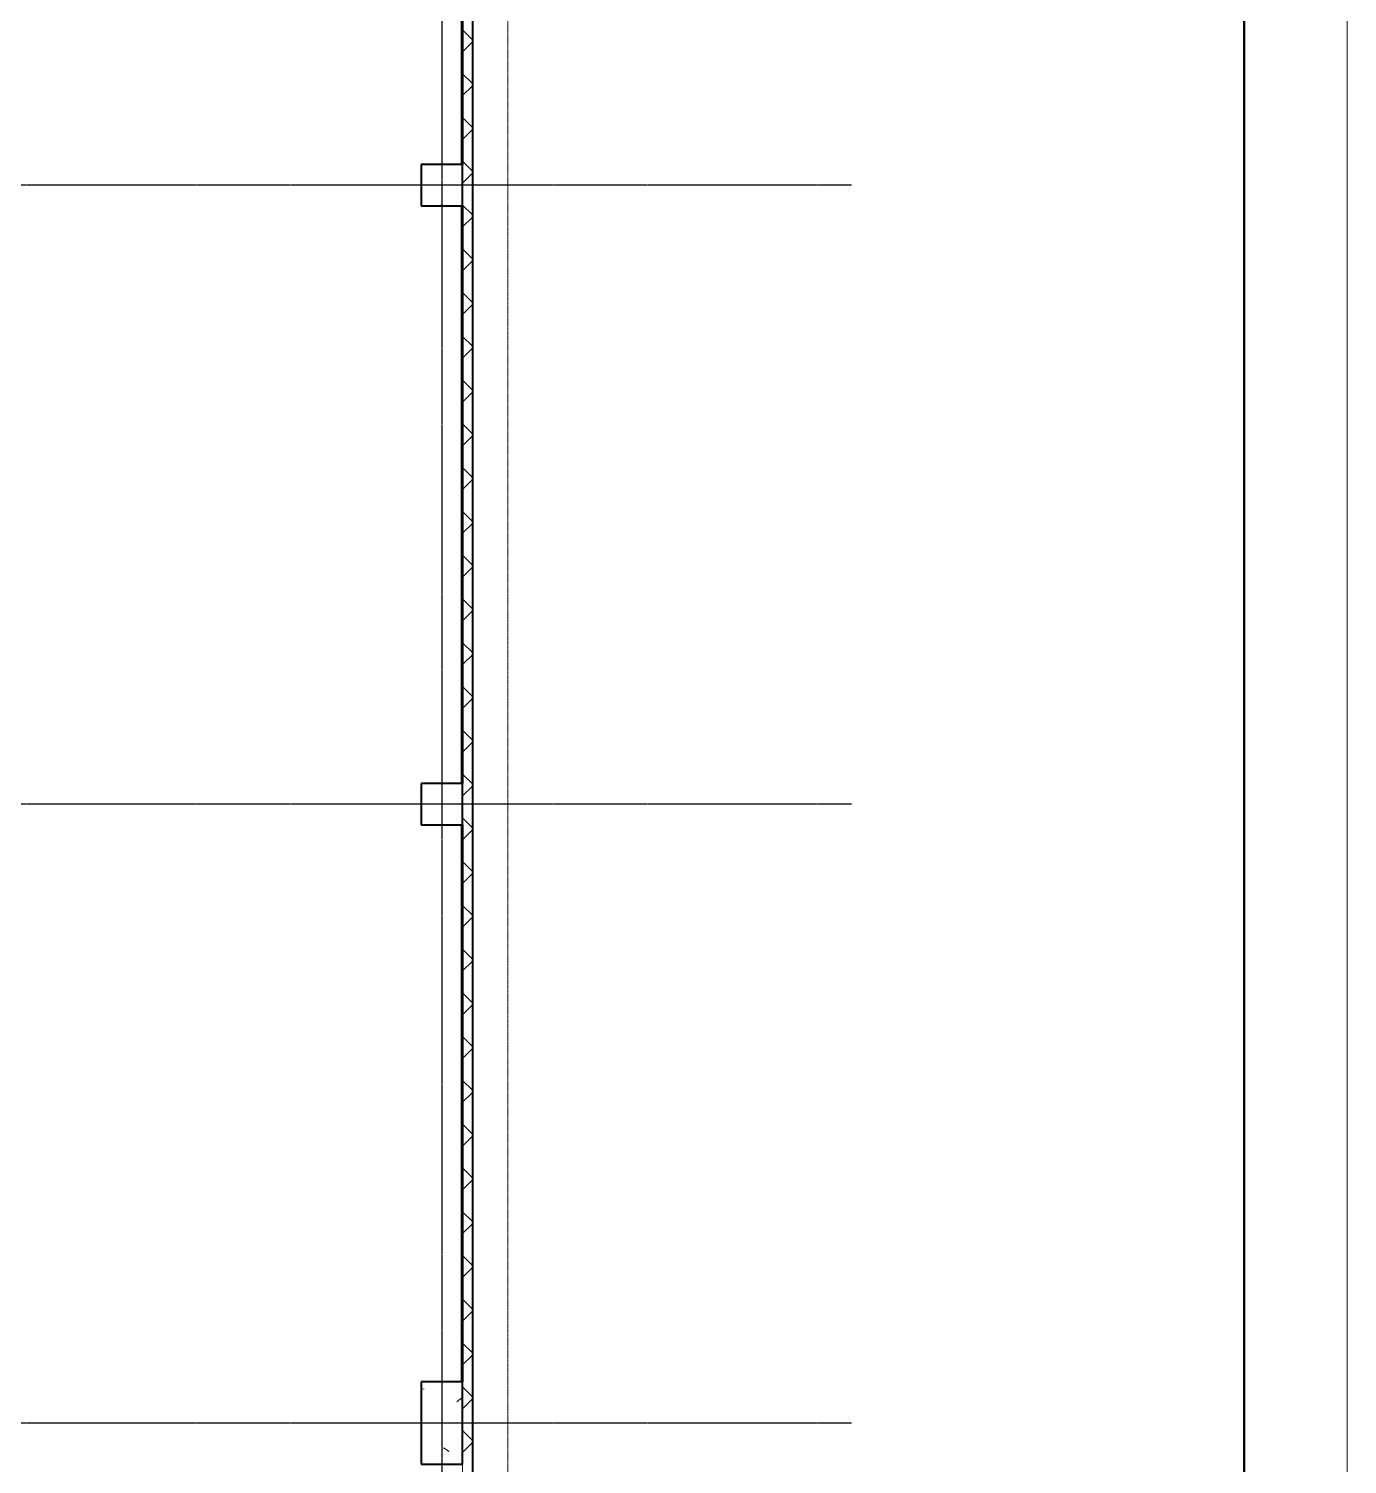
# Model space of a CAD drawing. Header units: millimetres. Extents: x 2140 to 223837, y 2113 to 170313.
# Drawn here: x 108158 to 120940, y 83358 to 97273 of the extents above; entities that cross this region are included whole.
import ezdxf

# ---------------------------------------------------------------- set-up
doc = ezdxf.new("R2010")
doc.units = ezdxf.units.MM
doc.linetypes.add('ADSK_Штриховая_ш3 п1_5', pattern=[4.5, 3, -1.5])
doc.linetypes.add('Линия сетки', pattern=[22.225, 12.7, -3.175, 3.175, -3.175])
for name, color, linetype, lineweight in [('G-ANNO-TTLB', 7, 'Continuous', 30), ('G-ANNO-TTLB-THIN', 7, 'Continuous', 20), ('S-COLS', 7, 'Continuous', 18)]:
    doc.layers.add(name, color=color, linetype=linetype, lineweight=lineweight)
doc.layers.add('Стены', color=7, linetype='Continuous')

# ---------------------------------------------------------------- blocks, each defined once
blk = doc.blocks.new('_Лист АР - А1К-736802-План на отм_ 0_000')
at = {"layer": 'G-ANNO-TTLB', "lineweight": 50}
blk.add_line((-197, -143.5), (-197, 687.5), dxfattribs=at)
at = {"layer": 'G-ANNO-TTLB-THIN'}
blk.add_line((-192, 692.5), (-192, -148.5), dxfattribs=at)
blk = doc.blocks.new('Сборный железобетон-Колонна 1 - 800x400-V29-В_АР_ПЭ_01 Этаж')
at = {"layer": 'S-COLS', "lineweight": 9}
h = blk.add_hatch(dxfattribs=at)
h.set_pattern_fill('FP_30', color=256, style=0, pattern_type=2)
h.set_pattern_definition([(320, (847.8, 48276.9), (-127.512, -1457.472), [152.4, -1676.4]), (265, (847.8, 48276.9), (1528.454, 281.942), [121.92, -1341.12]), (10.451, (837.2, 48155.4), (1400.933, -1175.54), [129.52, -1424.72]), (316.184, (1254.2, 48276.9), (-336.34, -2168.63), [228.6, -2514.6]), (6.636, (1226.2, 48096.2), (1979.42, -1899.22), [194.28, -2137.08]), (261.184, (1254.2, 48277), (1979.4, -1899.24), [182.88, -2011.68]), (291, (1152.6, 48073.7), (-818.121, -1212.915), [152.4, -1676.4]), (236, (1152.6, 48073.7), (1473.504, -494.417), [121.92, -1341.12]), (341.451, (1084.4, 47972.6), (655.37, -1707.337), [129.52, -1424.72]), (307.5, (847.8, 48276.9), (676.44, -24.7094), [67.056, -1257.808, 67.056, -2640.584]), (307.5, (847.8, 48276.9), (676.44, -24.7094), [-1391.92, -1294.384, 67.056, -1279.144]), (277.5, (847.8, 48276.9), (801.444, -534.558), [67.056, -709.168, 67.056, -1227.328, -513.08]), (277.5, (847.8, 48276.9), (801.444, -534.558), [-2070.608, 67.056, -446.024]), (237.5, (847.8, 48730.04), (-45.831, -1084.7275), [67.056, -440.944, 67.056, -1517.904, -2103.12]), (237.5, (847.8, 48730.04), (-45.831, -1084.7275), [-2092.96, 67.056, -2036.064]), (227.5, (847.8, 48933.2), (203.414, -1185.035), [67.056, -593.344, 67.056, -985.52, -1493.52]), (227.5, (847.8, 48933.2), (203.414, -1185.035), [-1712.976, 67.056, -1426.464])])
h.paths.add_polyline_path([(-425, 225), (-425, -175), (375, -175), (375, 225)], flags=0)
at = {"layer": 'S-COLS', "lineweight": 40}
for p, q in [((375, 225), (-425, 225)), ((-425, 225), (-425, 215)), ((-425, 215), (-425, -165)), ((375, 215), (375, 225)), ((375, -165), (375, 215)), ((-425, -165), (-425, -175)), ((-425, -175), (375, -175)), ((375, -175), (375, -165))]:
    blk.add_line(p, q, dxfattribs=at)
blk = doc.blocks.new('Сборный железобетон-Колонна квадратного сечения - 400x400-V61-В_АР_ПЭ_01 Этаж')
at = {"layer": 'S-COLS', "lineweight": 9}
h = blk.add_hatch(dxfattribs=at)
h.set_pattern_fill('FP_62', color=256, style=0, pattern_type=2)
h.set_pattern_definition([(50, (-48276.9, -11102.2), (1457.472, -127.512), [152.4, -1676.4]), (355, (-48276.9, -11102.2), (-281.942, 1528.454), [121.92, -1341.12]), (100.451, (-48155.4, -11112.8), (1175.54, 1400.933), [129.52, -1424.72]), (46.184, (-48276.9, -10695.8), (2168.63, -336.34), [228.6, -2514.6]), (96.636, (-48096.2, -10723.8), (1899.22, 1979.42), [194.28, -2137.08]), (351.184, (-48277, -10695.8), (1899.24, 1979.4), [182.88, -2011.68]), (21, (-48073.7, -10797.4), (1212.915, -818.121), [152.4, -1676.4]), (326, (-48073.7, -10797.4), (494.417, 1473.504), [121.92, -1341.12]), (71.451, (-47972.6, -10865.6), (1707.337, 655.37), [129.52, -1424.72]), (37.5, (-48276.9, -11102.2), (24.7094, 676.44), [67.056, -1257.808, 67.056, -2640.584]), (37.5, (-48276.9, -11102.2), (24.7094, 676.44), [-1391.92, -1294.384, 67.056, -1279.144]), (7.5, (-48276.9, -11102.2), (534.558, 801.444), [67.056, -709.168, 67.056, -1740.408]), (7.5, (-48276.9, -11102.2), (534.558, 801.444), [-843.28, -1227.328, 67.056, -446.024]), (327.5, (-48730.04, -11102.2), (1084.7275, -45.831), [67.056, -440.944, 67.056, -3621.024]), (327.5, (-48730.04, -11102.2), (1084.7275, -45.831), [-575.056, -1517.904, 67.056, -2036.064]), (317.5, (-48933.2, -11102.2), (1185.035, 203.414), [67.056, -593.344, 67.056, -2479.04]), (317.5, (-48933.2, -11102.2), (1185.035, 203.414), [-727.456, -985.52, 67.056, -1426.464])])
h.paths.add_polyline_path([(-225, -175), (175, -175), (173, 225), (-225, 225)], flags=0)
at = {"layer": 'S-COLS', "lineweight": 40}
for p, q in [((-223, 225), (-225, 225)), ((-225, 225), (-225, -175)), ((173, 225), (-223, 225)), ((175, 225), (173, 225)), ((175, -175), (175, 225)), ((-225, -175), (-223, -175)), ((-223, -175), (173, -175)), ((173, -175), (175, -175))]:
    blk.add_line(p, q, dxfattribs=at)
blk = doc.blocks.new('Сборный железобетон-Колонна квадратного сечения - 400x400-V117-В_АР_ПЭ_01 Этаж')
at = {"layer": 'S-COLS', "lineweight": 9}
h = blk.add_hatch(dxfattribs=at)
h.set_pattern_fill('FP_115', color=256, style=0, pattern_type=2)
h.set_pattern_definition([(50, (-48276.9, -5102.2), (1457.472, -127.512), [152.4, -1676.4]), (355, (-48276.9, -5102.2), (-281.942, 1528.454), [121.92, -1341.12]), (100.451, (-48155.4, -5112.8), (1175.54, 1400.933), [129.52, -1424.72]), (46.184, (-48276.9, -4695.8), (2168.63, -336.34), [228.6, -2514.6]), (96.636, (-48096.2, -4723.8), (1899.22, 1979.42), [194.28, -2137.08]), (351.184, (-48277, -4695.8), (1899.24, 1979.4), [182.88, -2011.68]), (21, (-48073.7, -4797.4), (1212.915, -818.121), [152.4, -1676.4]), (326, (-48073.7, -4797.4), (494.417, 1473.504), [121.92, -1341.12]), (71.451, (-47972.6, -4865.6), (1707.337, 655.37), [129.52, -1424.72]), (37.5, (-48276.9, -5102.2), (24.7094, 676.44), [67.056, -1257.808, 67.056, -2640.584]), (37.5, (-48276.9, -5102.2), (24.7094, 676.44), [-1391.92, -1294.384, 67.056, -1279.144]), (7.5, (-48276.9, -5102.2), (534.558, 801.444), [67.056, -709.168, 67.056, -1740.408]), (7.5, (-48276.9, -5102.2), (534.558, 801.444), [-843.28, -1227.328, 67.056, -446.024]), (327.5, (-48730.04, -5102.2), (1084.7275, -45.831), [67.056, -440.944, 67.056, -3621.024]), (327.5, (-48730.04, -5102.2), (1084.7275, -45.831), [-575.056, -1517.904, 67.056, -2036.064]), (317.5, (-48933.2, -5102.2), (1185.035, 203.414), [67.056, -593.344, 67.056, -985.52, -1493.52]), (317.5, (-48933.2, -5102.2), (1185.035, 203.414), [-1712.976, 67.056, -1426.464])])
h.paths.add_polyline_path([(173, -175), (175, -175), (173, 225), (-225, 225), (-223, -175)], flags=0)
at = {"layer": 'S-COLS', "lineweight": 40}
for p, q in [((-223, 225), (-225, 225)), ((-225, 225), (-225, -175)), ((173, 225), (-223, 225)), ((175, 225), (173, 225)), ((175, -175), (175, 225)), ((-225, -175), (-223, -175)), ((-223, -175), (173, -175)), ((173, -175), (175, -175))]:
    blk.add_line(p, q, dxfattribs=at)
blk = doc.blocks.new('Помещение')
at = {"lineweight": 9}
h = blk.add_hatch(dxfattribs=at)
h.set_pattern_fill('FP_99', color=256, style=0, pattern_type=2)
h.set_pattern_definition([(45, (61770, 82517.75), (-212.132, 212.132), []), (135, (61770, 82517.75), (-212.132, -212.132), [])])
h.paths.add_polyline_path([(110319.9036, 33246.9347), (110319.9036, 37634.9347), (110223.9036, 37634.9347), (110223.9036, 33246.9347)], flags=0)
h.paths.add_polyline_path([(110319.9036, 38644.9347), (110319.9036, 42044.9347), (110223.9036, 42044.9347), (110223.9036, 38644.9347)], flags=0)
h.paths.add_polyline_path([(110319.9036, 43054.9347), (110319.9036, 45994.9347), (110223.9036, 45994.9347), (110223.9036, 43054.9347), (110243.1196, 43054.9347)], flags=0)
h.paths.add_polyline_path([(110319.9036, 48494.9347), (110319.9036, 48794.9347), (110223.9036, 48794.9347), (110223.9036, 48494.9347)], flags=0)
h.paths.add_polyline_path([(110319.9036, 51294.9347), (110319.9036, 96224.9347), (110223.9036, 96224.9347), (110223.9036, 51294.9347)], flags=0)
h.paths.add_polyline_path([(110223.9036, 97234.9347), (110319.9036, 97234.9347), (110319.9036, 141994.9347), (110223.9036, 141994.9347), (110223.9036, 97632.6116)], flags=0)
h.paths.add_polyline_path([(110223.9036, 144494.9347), (110319.9036, 144494.9347), (110319.9036, 144794.9347), (110223.9036, 144794.9347)], flags=0)
h.paths.add_polyline_path([(110319.9036, 147294.9347), (110319.9036, 150434.9347), (110223.9036, 150434.9347), (110223.9036, 147294.9347)], flags=0)
h.paths.add_polyline_path([(110319.9036, 151444.9347), (110319.9036, 159946.9347), (110223.9036, 159944.9347), (110223.9036, 151444.9347)], flags=0)
at = {"color": 9, "linetype": 'Линия сетки', "true_color": 0xc7c8ca}
for p, q in [((110021.9036, 162172.4828), (110021.9036, 22887.2413)), ((113992.9741, 93644.9347), (7061.0864, 93644.9347)), ((113992.9741, 87644.9347), (7061.0864, 87644.9347)), ((113992.9741, 81644.9347), (7061.0864, 81644.9347))]:
    blk.add_line(p, q, dxfattribs=at)
for p, q in [((110211.9036, 93844.9347), (110211.9036, 99444.9347)), ((110211.9036, 87844.9347), (110211.9036, 93444.9347)), ((110211.9036, 82044.9347), (110211.9036, 87444.9347))]:
    blk.add_line(p, q)
at = {"lineweight": 40}
for p, q in [((110221.9036, 96224.9347), (110221.9036, 93844.9347)), ((110321.9036, 51294.9347), (110321.9036, 96224.9347)), ((110221.9036, 93444.9347), (110221.9036, 87844.9347)), ((110221.9036, 87444.9347), (110221.9036, 82044.9347))]:
    blk.add_line(p, q, dxfattribs=at)
at = {"lineweight": 18}
for p, q in [((110223.9036, 51294.9347), (110223.9036, 96224.9347)), ((110319.9036, 51294.9347), (110319.9036, 96224.9347))]:
    blk.add_line(p, q, dxfattribs=at)
at = {"color": 7, "linetype": 'ADSK_Штриховая_ш3 п1_5', "lineweight": 18}
blk.add_line((110661.9036, 95929.9347), (110661.9036, 43199.9347), dxfattribs=at)
at = {"lineweight": 9, "xscale": 200, "yscale": 200, "zscale": 200}
blk.add_blockref('_Лист АР - А1К-736802-План на отм_ 0_000', (157200, 29700), dxfattribs=at)
for name, p in [('Сборный железобетон-Колонна квадратного сечения - 400x400-V61-В_АР_ПЭ_01 Этаж', (110046.9036, 93619.9347)), ('Сборный железобетон-Колонна квадратного сечения - 400x400-V117-В_АР_ПЭ_01 Этаж', (110046.9036, 87619.9347))]:
    blk.add_blockref(name, p)
at = {"rotation": 90.0000000000002}
blk.add_blockref('Сборный железобетон-Колонна 1 - 800x400-V29-В_АР_ПЭ_01 Этаж', (110046.9036, 81669.9347), dxfattribs=at)

msp = doc.modelspace()

# ---------------------------------------------------------------- block references
at = {"layer": 'Стены'}
msp.add_blockref('Помещение', (2139.8, 2112.9), dxfattribs=at)

doc.saveas('drawing.dxf')
